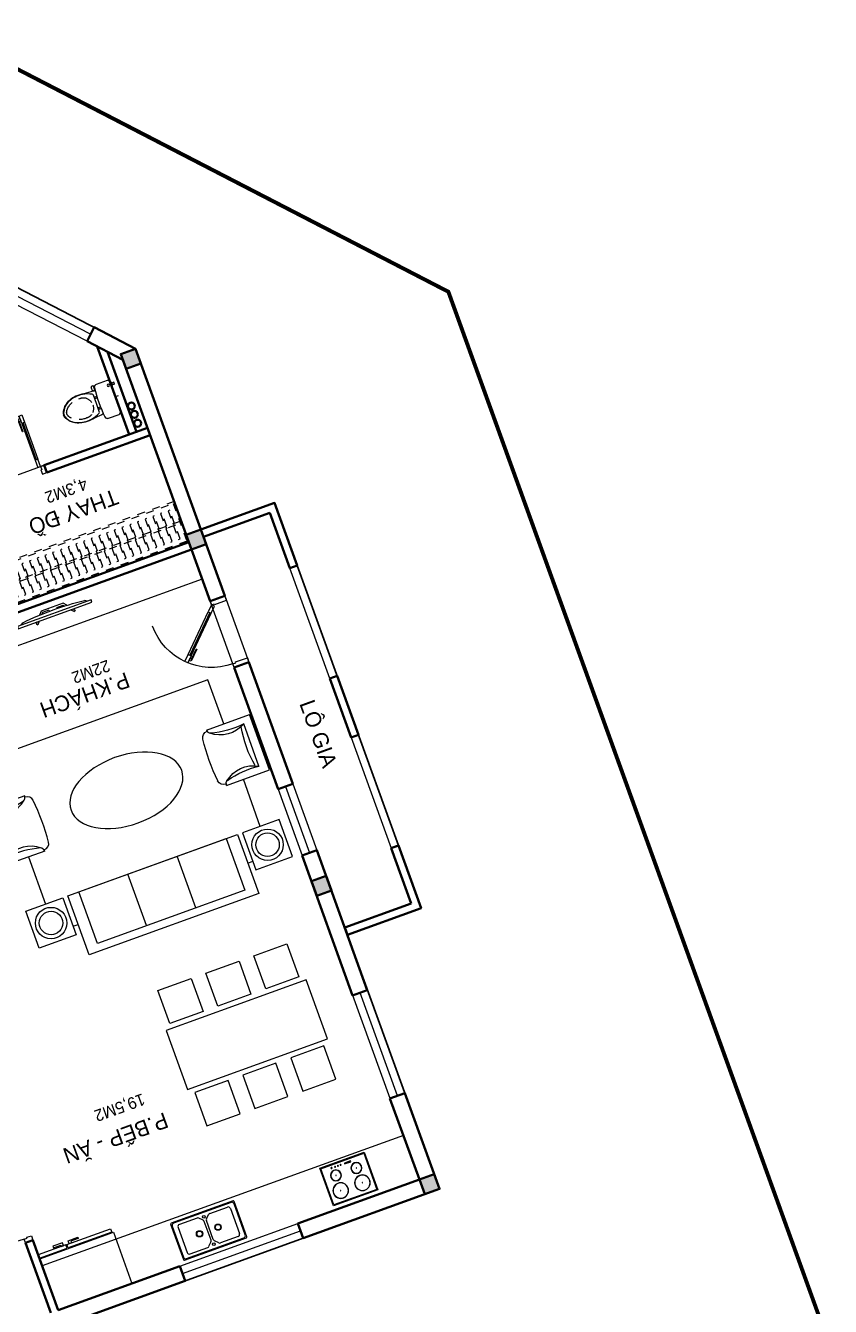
# Model space of a CAD drawing. Header units: metres. Extents: x 568336 to 569219, y 2065964 to 2066430.
# Drawn here: x 568585.85 to 568596.12, y 2066411.39 to 2066427.73 of the extents above; entities that cross this region are included whole.
import ezdxf

# ---------------------------------------------------------------- set-up
doc = ezdxf.new("R2010")
doc.units = ezdxf.units.M
for name, pattern in [('$AUDIT_BAD_LTYPE2', [0]), ('HIDDEN', [0.375, 0.25, -0.125]), ('X-5M-G-MB PHONGNGU$0$HIDDEN2', [0.1875, 0.125, -0.0625]), ('xref-thap C (mb tang 32-2)$0$HIDDEN', [0.375, 0.25, -0.125])]:
    doc.linetypes.add(name, pattern=pattern)
doc.layers.get('0').update_dxf_attribs({"linetype": 'CONTINUOUS'})
doc.layers.add('-AREA', color=2, linetype='CONTINUOUS', plot=False)
for name, color, linetype, lineweight in [('-CONCRETE', 1, 'CONTINUOUS', 35), ('-DIM', 9, 'CONTINUOUS', 13), ('-DOOR', 137, 'CONTINUOUS', 9), ('-FURNITURE', 46, 'CONTINUOUS', 9), ('-HATCH', 8, 'CONTINUOUS', 5), ('-LINE1', 7, 'CONTINUOUS', 18), ('-TEXT', 7, 'CONTINUOUS', 15), ('-WALL', 4, 'CONTINUOUS', 35), ('TEXT25', 2, 'CONTINUOUS', 13)]:
    doc.layers.add(name, color=color, linetype=linetype, lineweight=lineweight)
doc.layers.add('-RANH GIOI LO DAT', color=12, linetype='CONTINUOUS')
doc.styles.add('SVN_AVO_thuong', font='')
doc.styles.add('T1', font='', dxfattribs={"height": 200})
doc.styles.add('vnavanth', font='', dxfattribs={"width": 0.8})
doc.styles.get('SVN_AVO_thuong').set_extended_font_data('SVN-Avo')
doc.styles.get('T1').set_extended_font_data('VNgeometric Light')
doc.styles.get('vnavanth').set_extended_font_data('.VnAvantH')

# ---------------------------------------------------------------- blocks, each defined once
blk = doc.blocks.new('*U225')
at = {"linetype": 'X-5M-G-MB PHONGNGU$0$HIDDEN2'}
for points in [[(0, 600), (0, 0), (3273, 0), (3273, 600)], [(3253, 580), (3253, 20), (20, 20), (20, 580)], [(3253, 287), (3253, 313), (20, 313), (20, 287)], [(114, 319), (109, 319), (109, 280), (114, 280)], [(228, 319), (223, 319), (223, 280), (228, 280)], [(342, 319), (337, 319), (337, 280), (342, 280)], [(456, 319), (451, 319), (451, 280), (456, 280)], [(570, 319), (565, 319), (565, 280), (570, 280)], [(684, 319), (679, 319), (679, 280), (684, 280)], [(798, 319), (793, 319), (793, 280), (798, 280)], [(912, 319), (907, 319), (907, 280), (912, 280)], [(1026, 319), (1021, 319), (1021, 280), (1026, 280)], [(1140, 319), (1135, 319), (1135, 280), (1140, 280)], [(1254, 319), (1249, 319), (1249, 280), (1254, 280)], [(1368, 319), (1363, 319), (1363, 280), (1368, 280)], [(1482, 319), (1477, 319), (1477, 280), (1482, 280)], [(1596, 319), (1591, 319), (1591, 280), (1596, 280)], [(1710, 319), (1705, 319), (1705, 280), (1710, 280)], [(1824, 319), (1819, 319), (1819, 280), (1824, 280)], [(1938, 319), (1933, 319), (1933, 280), (1938, 280)], [(2052, 319), (2047, 319), (2047, 280), (2052, 280)], [(2166, 319), (2161, 319), (2161, 280), (2166, 280)], [(2280, 319), (2275, 319), (2275, 280), (2280, 280)], [(2394, 319), (2389, 319), (2389, 280), (2394, 280)], [(2508, 319), (2503, 319), (2503, 280), (2508, 280)], [(2622, 319), (2617, 319), (2617, 280), (2622, 280)], [(2736, 319), (2731, 319), (2731, 280), (2736, 280)], [(2850, 319), (2845, 319), (2845, 280), (2850, 280)], [(2964, 319), (2959, 319), (2959, 280), (2964, 280)], [(3078, 319), (3073, 319), (3073, 280), (3078, 280)], [(3192, 319), (3187, 319), (3187, 280), (3192, 280)]]:
    blk.add_lwpolyline(points, close=True, dxfattribs=at)
for points in [[(122, 313), (122, 515), (100, 515), (100, 313)], [(236, 313), (236, 515), (214, 515), (214, 313)], [(350, 313), (350, 515), (328, 515), (328, 313)], [(464, 313), (464, 515), (442, 515), (442, 313)], [(578, 313), (578, 515), (556, 515), (556, 313)], [(692, 313), (692, 515), (670, 515), (670, 313)], [(806, 313), (806, 515), (784, 515), (784, 313)], [(920, 313), (920, 515), (898, 515), (898, 313)], [(1034, 313), (1034, 515), (1012, 515), (1012, 313)], [(1148, 313), (1148, 515), (1126, 515), (1126, 313)], [(1262, 313), (1262, 515), (1240, 515), (1240, 313)], [(1376, 313), (1376, 515), (1354, 515), (1354, 313)], [(1490, 313), (1490, 515), (1468, 515), (1468, 313)], [(1604, 313), (1604, 515), (1582, 515), (1582, 313)], [(1718, 313), (1718, 515), (1696, 515), (1696, 313)], [(1832, 313), (1832, 515), (1810, 515), (1810, 313)], [(1946, 313), (1946, 515), (1924, 515), (1924, 313)], [(2060, 313), (2060, 515), (2038, 515), (2038, 313)], [(2174, 313), (2174, 515), (2152, 515), (2152, 313)], [(2288, 313), (2288, 515), (2266, 515), (2266, 313)], [(2402, 313), (2402, 515), (2380, 515), (2380, 313)], [(2516, 313), (2516, 515), (2494, 515), (2494, 313)], [(2630, 313), (2630, 515), (2608, 515), (2608, 313)], [(2744, 313), (2744, 515), (2722, 515), (2722, 313)], [(2858, 313), (2858, 515), (2836, 515), (2836, 313)], [(2972, 313), (2972, 515), (2950, 515), (2950, 313)], [(3086, 313), (3086, 515), (3064, 515), (3064, 313)], [(3200, 313), (3200, 515), (3178, 515), (3178, 313)], [(100, 287), (100, 92), (122, 92), (122, 287)], [(214, 287), (214, 92), (236, 92), (236, 287)], [(328, 287), (328, 92), (350, 92), (350, 287)], [(442, 287), (442, 92), (464, 92), (464, 287)], [(556, 287), (556, 92), (578, 92), (578, 287)], [(670, 287), (670, 92), (692, 92), (692, 287)], [(784, 287), (784, 92), (806, 92), (806, 287)], [(898, 287), (898, 92), (920, 92), (920, 287)], [(1012, 287), (1012, 92), (1034, 92), (1034, 287)], [(1126, 287), (1126, 92), (1148, 92), (1148, 287)], [(1240, 287), (1240, 92), (1262, 92), (1262, 287)], [(1354, 287), (1354, 92), (1376, 92), (1376, 287)], [(1468, 287), (1468, 92), (1490, 92), (1490, 287)], [(1582, 287), (1582, 92), (1604, 92), (1604, 287)], [(1696, 287), (1696, 92), (1718, 92), (1718, 287)], [(1810, 287), (1810, 92), (1832, 92), (1832, 287)], [(1924, 287), (1924, 92), (1946, 92), (1946, 287)], [(2038, 287), (2038, 92), (2060, 92), (2060, 287)], [(2152, 287), (2152, 92), (2174, 92), (2174, 287)], [(2266, 287), (2266, 92), (2288, 92), (2288, 287)], [(2380, 287), (2380, 92), (2402, 92), (2402, 287)], [(2494, 287), (2494, 92), (2516, 92), (2516, 287)], [(2608, 287), (2608, 92), (2630, 92), (2630, 287)], [(2722, 287), (2722, 92), (2744, 92), (2744, 287)], [(2836, 287), (2836, 92), (2858, 92), (2858, 287)], [(2950, 287), (2950, 92), (2972, 92), (2972, 287)], [(3064, 287), (3064, 92), (3086, 92), (3086, 287)], [(3178, 287), (3178, 92), (3200, 92), (3200, 287)]]:
    blk.add_lwpolyline(points, dxfattribs=at)
blk = doc.blocks.new('A$C14986441')
at = {"ltscale": 3}
for p, q in [((-250, 420), (-250, -420)), ((240, 430), (-240, 430)), ((170, 355), (-170, 355)), ((250, -420), (250, 420)), ((-200, 325), (-200, 87)), ((200, 87), (200, 325)), ((-191, 66), (-149, 24)), ((-128, 15), (128, 15)), ((149, 24), (191, 66)), ((-200, -325), (-200, -87)), ((-191, -66), (-149, -24)), ((-128, -15), (128, -15)), ((149, -24), (191, -66)), ((200, -87), (200, -325)), ((-240, -430), (240, -430)), ((170, -355), (-170, -355))]:
    blk.add_line(p, q, dxfattribs=at)
blk.add_lwpolyline([(240, -390), (240, 390, 0.414214), (210, 420), (-210, 420, 0.414214), (-240, 390), (-240, -390, 0.414214), (-210, -420), (210, -420, 0.414214)], format="xyb", close=True, dxfattribs=at)
for centre, radius in [((0, 125), 40), ((-186, 0), 17.5), ((0, 125), 35), ((185, 0), 17.5), ((0, -125), 40), ((0, -125), 35)]:
    blk.add_circle(centre, radius, dxfattribs=at)
for centre, radius, start, end in [((-240, 420), 10, 90, 180), ((-170, 325), 30, 90, 180), ((170, 325), 30, 0, 90), ((240, 420), 10, 0, 90), ((-170, 87), 30, 180, 225), ((-128, 45), 30, 225, 270), ((128, 45), 30, 270, 315), ((170, 87), 30, 315, 0), ((-170, -87), 30, 135, 180), ((-128, -45), 30, 90, 135), ((128, -45), 30, 45, 90), ((170, -87), 30, 0, 45), ((-170, -325), 30, 180, 270), ((170, -325), 30, 270, 0), ((-240, -420), 10, 180, 270), ((240, -420), 10, 270, 0)]:
    blk.add_arc(centre, radius, start, end, dxfattribs=at)
blk = doc.blocks.new('A$C55AD6C8F')
at = {"ltscale": 3}
for p, q in [((-750, 624), (-750, 1000)), ((-750, 1000), (-704, 1000)), ((-704, 1000), (-704, 624)), ((0, 1000), (-695, 1000)), ((-695, 1000), (-695, 0)), ((0, 0), (0, 1000)), ((-704, 624), (-750, 624)), ((-750, 613), (-750, 18)), ((-704, 613), (-750, 613)), ((-704, 18), (-704, 613)), ((-750, 18), (-704, 18)), ((-695, 0), (0, 0))]:
    blk.add_line(p, q, dxfattribs=at)
at = {"ltscale": 3, "elevation": 0}
for points in [[(-750, 688), (-750, 657), (-790, 657), (-790, 788), (-771, 788), (-771, 688)], [(-750, 549), (-750, 580), (-790, 580), (-790, 449), (-771, 449), (-771, 549)]]:
    blk.add_lwpolyline(points, close=True, dxfattribs=at)
blk = doc.blocks.new('A$C23F441E4')
at = {"ltscale": 3}
blk.add_lwpolyline([(-300, 0), (-300, -510), (300, -510), (300, 0), (-300, 0)], dxfattribs=at)
for points in [[(-290, -10), (-290, -500), (290, -500), (290, -10)], [(-100, -46), (-15, -46), (-15, -56), (-100, -56)]]:
    blk.add_lwpolyline(points, close=True, dxfattribs=at)
for centre, radius in [((-139, -156), 70), ((-139, -156), 67), ((-139, -156), 2), ((37, -48), 6.6), ((74, -48), 6.6), ((139, -156), 70), ((139, -156), 67), ((112, -48), 6.6), ((139, -156), 2), ((160, -48), 6.6), ((-147, -359), 100), ((-147, -359), 97), ((147, -359), 100), ((147, -359), 97), ((-147, -359), 2), ((147, -359), 2)]:
    blk.add_circle(centre, radius, dxfattribs=at)
blk = doc.blocks.new('XR.MB.LM123$0$tvi 1')
blk.add_lwpolyline([(29, 0), (29, -1000), (0, -1000), (0, 0)], close=True)
for points in [[(29, -50), (52, -81)], [(-24, -236), (-39, -252)], [(0, -285), (-39, -252)], [(0, -256), (-24, -236)], [(70, -315), (111, -350), (111, -650), (70, -685)], [(89, -446), (89, -360), (71, -345)], [(89, -446), (73, -446)], [(89, -554), (89, -640), (71, -655)], [(89, -554), (73, -554)], [(0, -715), (-39, -748)], [(-24, -764), (-39, -748)], [(0, -744), (-24, -764)], [(29, -950), (52, -919)]]:
    blk.add_lwpolyline(points)
blk.add_arc((-4025, -500), 4099, 354.1311, 5.8689)
blk = doc.blocks.new('ghe11asdsdsdsd')
at = {"layer": '-FURNITURE', "ltscale": 5}
for p, q in [((-454, 642), (-454, -60)), ((447, 643), (445, -59)), ((339, 75), (-348, 74)), ((445, -59), (-454, -60))]:
    blk.add_line(p, q, dxfattribs=at)
for centre, radius, start, end in [((-557, 172), 481, 73.628, 77.6744), ((-330, 640), 103, 97.7909, 180.472), ((-435, 586), 50, 17.2905, 73.628), ((-753, 311), 469, 329.603, 39.8271), ((-1717, 235), 1379, 353.2677, 15.3477), ((14, -3057), 3816, 85.1505, 95.3732), ((745, 311), 469, 140.0382, 210.2652), ((1709, 233), 1379, 164.5193, 186.6002), ((322, 644), 103, 359.5522, 82.2333), ((428, 586), 50, 106.2084, 162.5459), ((548, 172), 481, 102.162, 106.2084), ((-1, -1576), 1730, 79.6029, 100.5814)]:
    blk.add_arc(centre, radius, start, end, dxfattribs=at)
blk = doc.blocks.new('GHE600')
at = {"layer": '-FURNITURE'}
for p, q in [((269950, 8710), (270650, 8710)), ((269950, 8043), (270650, 8043))]:
    blk.add_line(p, q, dxfattribs=at)
for points in [[(270146, 9595), (270146, 10095), (270646, 10095), (270646, 9595)], [(269850, 9526), (270650, 9526), (270650, 7226), (269850, 7226)], [(269950, 9376), (270650, 9376), (270650, 7376), (269950, 7376)], [(270146, 7158), (270146, 6658), (270646, 6658), (270646, 7158)]]:
    blk.add_lwpolyline(points, close=True, dxfattribs=at)
at = {"layer": '-FURNITURE', "elevation": 0}
for points in [[(271287, 9830), (270646, 9832)], [(272038, 6909), (272634, 6908), (272634, 9823), (272038, 9826)], [(270262, 9595), (270262, 9526)], [(270262, 7226), (270262, 7158)], [(270646, 6917), (271287, 6913)]]:
    blk.add_lwpolyline(points, dxfattribs=at)
at = {"layer": '-FURNITURE'}
for centre, radius in [((270396, 9845), 200), ((270396, 9845), 150), ((270396, 6908), 200), ((270396, 6908), 150)]:
    blk.add_circle(centre, radius, dxfattribs=at)
at = {"layer": '-FURNITURE', "extrusion": (0, 0, -1)}
blk.add_ellipse((271662, 8365), major_axis=(0, 750), ratio=0.589994, dxfattribs=at)
at = {"layer": '-FURNITURE', "zscale": 0.83397927038413}
for p, xscale, yscale, rotation in [((271659, 10145, 0), 0.83397927038413, 0.83397927038413, 179.9447021404027), ((271659, 6608, 0), -0.8339792703841301, 0.8339792703841301, 0.05529785959737722)]:
    blk.add_blockref('ghe11asdsdsdsd', p, dxfattribs=dict(at, xscale=xscale, yscale=yscale, rotation=rotation))
blk = doc.blocks.new('*U174')
at = {"linetype": '$AUDIT_BAD_LTYPE2'}
for p, q in [((135, 57), (559, 481)), ((573, 467), (149, 42))]:
    blk.add_line(p, q, dxfattribs=at)
for points in [[(547, 497), (121, 71)], [(545, 495), (573, 467), (644, 537), (616, 566), (545, 495)], [(121, 71), (149, 42), (78, -28), (50, 0), (121, 71)]]:
    blk.add_lwpolyline(points)
for points in [[(519, 372), (639, 492), (619, 512), (599, 492), (615, 476), (515, 376)], [(0, 0), (50, 0), (50, -40), (60, -40), (60, -199), (0, -199)], [(900, 0), (850, 0), (850, -40), (840, -40), (840, -199), (900, -199)]]:
    blk.add_lwpolyline(points, close=True)
at = {"linetype": '$AUDIT_BAD_LTYPE2', "ltscale": 0.3}
blk.add_arc((50, 0), 800, 0, 90, dxfattribs=at)
blk = doc.blocks.new('A$C18251349')
at = {"layer": '-LINE1'}
for points in [[(900, 4650), (1000, 4650), (1000, 3150), (900, 3150)], [(1000, 2350), (900, 2350), (900, 850), (1000, 850)]]:
    blk.add_lwpolyline(points, close=True, dxfattribs=at)
at = {"layer": '-WALL'}
for p, q in [((0, 5500), (1000, 5500)), ((0, 5500), (0, 5400)), ((0, 5400), (900, 5400)), ((900, 4650), (900, 5400)), ((1000, 4650), (1000, 5500)), ((900, 4650), (1000, 4650)), ((1000, 4650), (910, 4650)), ((900, 3150), (1000, 3150)), ((900, 3150), (900, 2350)), ((1000, 3150), (1000, 2350)), ((900, 2350), (1000, 2350)), ((900, 850), (1000, 850)), ((900, 850), (900, 100)), ((1000, 850), (1000, 0)), ((900, 100), (0, 100)), ((0, 100), (0, 0)), ((0, 0), (1000, 0))]:
    blk.add_line(p, q, dxfattribs=at)
blk = doc.blocks.new('A$C2896516a')
for points in [[(75, 1386), (525, 1386), (525, 1836), (75, 1836), (75, 1386)], [(725, 1386), (1175, 1386), (1175, 1836), (725, 1836), (725, 1386)], [(1375, 1386), (1825, 1386), (1825, 1836), (1375, 1836), (1375, 1386)], [(75, 450), (525, 450), (525, 0), (75, 0), (75, 450)], [(725, 450), (1175, 450), (1175, 0), (725, 0), (725, 450)], [(1375, 450), (1825, 450), (1825, 0), (1375, 0), (1375, 450)]]:
    blk.add_lwpolyline(points)
blk.add_lwpolyline([(0, 518), (1900, 518), (1900, 1318), (0, 1318)], close=True)
blk = doc.blocks.new('A$C18091ED7')
for p, q in [((0, -42), (0, 0)), ((146, -27), (179, -27)), ((146, -27), (146, -30)), ((146, -30), (166, -30)), ((153, -37), (146, -30)), ((152, 0), (152, -27)), ((152, 0), (179, 0)), ((153, -37), (166, -37)), ((153, -40), (153, -37)), ((153, -40), (178, -40)), ((153, -40), (178, -40)), ((153, -40), (153, -42)), ((185, -30), (166, -30)), ((178, -37), (166, -37)), ((185, -30), (178, -37)), ((178, -37), (178, -40)), ((178, -40), (178, -42)), ((179, 0), (179, -27)), ((179, -27), (185, -27)), ((185, -27), (185, -30)), ((-83, -267), (-83, -300)), ((-83, -278), (-83, -288)), ((-61, -290), (-83, -290)), ((-63, -265), (-81, -265)), ((-61, -267), (-61, -300)), ((61, -267), (61, -300)), ((61, -290), (83, -290)), ((63, -265), (81, -265)), ((83, -267), (83, -300)), ((83, -278), (83, -288)), ((165, -262), (165, -290)), ((168, -260), (228, -260)), ((168, -292), (207, -292)), ((231, -274), (231, -262))]:
    blk.add_line(p, q)
for points in [[(230, -219, -0.137407), (225, -235), (222, -241, -0.236081), (198, -255, -0.051961), (-198, -255, -0.236081), (-222, -241), (-225, -235, -0.137407), (-230, -219), (-230, -72, -0.198912), (-226, -63), (-209, -46, -0.198912), (-200, -42), (0, -42), (200, -42, -0.198912), (209, -46), (226, -63, -0.198912), (230, -72)], [(144, -619, -0.212405), (26, -734, -0.027685), (-1, -739, -0.022279), (-26, -734, -0.212405), (-144, -619, -0.142796), (-167, -428, -0.093005), (-128, -309, -0.256439), (-111, -300), (0, -300), (111, -300, -0.256439), (128, -309, -0.093005), (167, -428, -0.142796)]]:
    blk.add_lwpolyline(points, format="xyb", close=True)
at = {"linetype": 'xref-thap C (mb tang 32-2)$0$HIDDEN', "ltscale": 100}
blk.add_lwpolyline([(61, -669, -0.199031), (0, -699, -0.199031), (-61, -669, -0.218924), (-132, -478, -0.153791), (-112, -404, -0.236701), (0, -348, -0.236701), (112, -404, -0.153791), (132, -478, -0.218924)], format="xyb", close=True, dxfattribs=at)
blk.add_circle((166, -78), 13.9)
for centre, radius, start, end in [((-81, -267), 1.98, 90, 180), ((-63, -267), 1.98, 0, 90), ((63, -267), 1.98, 90, 180), ((81, -267), 1.98, 0, 90), ((168, -262), 2.47, 90, 180), ((168, -290), 2.47, 180, 270), ((207, -277), 15.5, 270, 306.4659), ((168, -225), 80.1, 306.4659, 320.3123), ((228, -274), 2.47, 320.3123, 0)]:
    blk.add_arc(centre, radius, start, end)
for points in [[(-156, -259), (-157, -267), (-164, -328), (-169, -385), (-184, -528), (-136, -679), (-50, -735), (-20, -741), (0, -744)], [(156, -259), (157, -267), (164, -328), (169, -385), (184, -528), (136, -679), (50, -735), (20, -741), (0, -744)]]:
    blk.add_open_spline(points, degree=3, knots=[130.613938, 130.613938, 130.613938, 130.613938, 152.852109, 311.129351, 417.703951, 561.383393, 697.692632, 710.812262, 710.812262, 710.812262, 710.812262])
blk = doc.blocks.new('*U18')
at = {"linetype": '$AUDIT_BAD_LTYPE2'}
for p, q in [((70, 100), (70, 600)), ((90, 600), (90, 100))]:
    blk.add_line(p, q, dxfattribs=at)
for points in [[(50, 600), (90, 600), (90, 700), (50, 700), (50, 600)], [(50, 603), (50, 100)], [(50, 100), (90, 100), (90, 0), (50, 0), (50, 100)]]:
    blk.add_lwpolyline(points)
for points in [[(118, 495), (118, 664), (90, 664), (90, 636), (113, 636), (113, 495)], [(0, 0), (50, 0), (50, -40), (60, -40), (60, -100), (0, -100)], [(800, 0), (750, 0), (750, -40), (740, -40), (740, -100), (800, -100)]]:
    blk.add_lwpolyline(points, close=True)
at = {"linetype": '$AUDIT_BAD_LTYPE2', "ltscale": 0.3}
blk.add_arc((50, 0), 700, 0, 90, dxfattribs=at)
blk = doc.blocks.new('A$C5C575821')
at = {"layer": '-CONCRETE'}
h = blk.add_hatch(color=256, dxfattribs=at)
h.dxf.hatch_style = 1
h.paths.add_polyline_path([(0, 200), (0, 0), (200, 0), (200, 200)])
blk.add_lwpolyline([(0, 0), (200, 0), (200, 200), (0, 200)], close=True, dxfattribs=at)
blk = doc.blocks.new('M36-T2')
at = {"layer": '-AREA'}
blk.add_lwpolyline([(197677, -1285540), (204677, -1285540), (204677, -1299899), (201875, -1299899), (201872, -1298695), (199300, -1298695), (197677, -1296942), (197676, -1294490), (196677, -1294490), (196677, -1288990), (197677, -1288990)], close=True, dxfattribs=at)
at = {"layer": '-CONCRETE'}
for centre in [(197976, -1296039), (197976, -1296159), (197976, -1296272)]:
    blk.add_circle(centre, 45, dxfattribs=at)
at = {"layer": '-DOOR'}
for p, q in [((197679, -1286840), (197679, -1288240)), ((197779, -1286840), (197779, -1288240)), ((197878, -1286840), (197878, -1288240)), ((197677, -1291039), (197677, -1290139)), ((197777, -1291039), (197777, -1290139)), ((197877, -1291039), (197877, -1290139))]:
    blk.add_line(p, q, dxfattribs=at)
for points in [[(199527, -1285540), (201127, -1285540), (201127, -1285740), (199527, -1285740)], [(198227, -1297242), (199042, -1298123), (198895, -1298259), (198080, -1297378)]]:
    blk.add_lwpolyline(points, close=True, dxfattribs=at)
for points in [[(201127, -1285640), (199527, -1285640)], [(200077, -1295940), (199277, -1295940)], [(198154, -1297310), (198969, -1298191)]]:
    blk.add_lwpolyline(points, dxfattribs=at)
at = {"layer": '-FURNITURE'}
blk.add_line((197877, -1286340), (202777, -1286340), dxfattribs=at)
at = {"layer": '-FURNITURE', "elevation": 0}
blk.add_lwpolyline([(197877, -1293889), (201258, -1293890), (201258, -1294290), (197877, -1294290)], close=True, dxfattribs=at)
at = {"layer": '-HATCH', "elevation": 0}
blk.add_lwpolyline([(197677, -1292689), (197877, -1292689), (197877, -1293589), (197677, -1293589)], close=True, dxfattribs=at)
at = {"layer": '-RANH GIOI LO DAT', "linetype": 'HIDDEN', "ltscale": 10, "const_width": 50}
blk.add_lwpolyline([(193677, -1296268), (198662, -1301654), (204677, -1302120), (204677, -1282035), (193677, -1282035)], close=True, dxfattribs=at)
at = {"layer": '-WALL'}
for p, q in [((199527, -1285540), (197677, -1285540)), ((197677, -1285540), (197679, -1286840)), ((199527, -1285740), (199527, -1285540)), ((203057, -1285540), (201127, -1285540)), ((201127, -1285740), (201127, -1285540)), ((199527, -1285740), (197877, -1285740)), ((197877, -1285740), (197879, -1286840)), ((202777, -1285740), (201127, -1285740)), ((202777, -1286690), (202777, -1285740)), ((202877, -1286690), (202877, -1285740)), ((202877, -1286690), (202777, -1286690)), ((197879, -1286840), (197679, -1286840)), ((197680, -1288240), (197677, -1290139)), ((197880, -1288240), (197680, -1288240)), ((197880, -1288240), (197877, -1290139)), ((197677, -1290139), (197877, -1290139)), ((197677, -1292689), (197677, -1291039)), ((197677, -1291039), (197877, -1291039)), ((197877, -1292689), (197877, -1291039)), ((197877, -1292689, 0), (197677, -1292689, 0)), ((197677, -1293589), (197677, -1296942)), ((197877, -1293589, 0), (197677, -1293589, 0)), ((197877, -1293589), (197877, -1294290)), ((201577, -1294290), (197877, -1294290)), ((197877, -1294390), (197877, -1296864)), ((201577, -1294390), (197877, -1294390)), ((199277, -1295840), (197877, -1295840)), ((199277, -1295940), (197877, -1295940)), ((198080, -1297378), (197677, -1296942)), ((198227, -1297242), (197877, -1296864))]:
    blk.add_line(p, q, dxfattribs=at)
for points in [[(199277, -1295940), (199277, -1295840)], [(198027, -1297026), (198027, -1295940)], [(198127, -1297134), (198127, -1295940)], [(198080, -1297378), (198227, -1297242)]]:
    blk.add_lwpolyline(points, dxfattribs=at)
at = {"layer": '-DOOR', "xscale": -1}
for name, p, rotation in [('*U18', (202877, -1287490), 270), ('*U174', (197876, -1293589, 0), 270), ('*U18', (199277, -1295940), 180)]:
    blk.add_blockref(name, p, dxfattribs=dict(at, rotation=rotation))
at = {"layer": '-DOOR', "rotation": 270}
blk.add_blockref('GHE600', (191338, -1020021), dxfattribs=at)
at = {"layer": '-FURNITURE', "xscale": -1}
for name, p, rotation in [('A$C55AD6C8F', (201777, -1285740), 270), ('A$C23F441E4', (198722, -1286308), 180), ('A$C18091ED7', (198085, -1296455), 90)]:
    blk.add_blockref(name, p, dxfattribs=dict(at, rotation=rotation))
at = {"layer": '-FURNITURE', "rotation": 270}
blk.add_blockref('A$C14986441', (200626, -1286043), dxfattribs=at)
at = {"layer": '-FURNITURE'}
blk.add_blockref('A$C2896516a', (198369, -1289144), dxfattribs=at)
at = {"layer": '-FURNITURE', "extrusion": (0, 0, -1), "rotation": 269.9963102775916}
blk.add_blockref('XR.MB.LM123$0$tvi 1', (-199300, -1294091), dxfattribs=at)
at = {"layer": '-FURNITURE', "extrusion": (0, 0, -1), "xscale": -0.916666666665974, "yscale": 0.916666666665974, "zscale": -0.916666666665974}
blk.add_blockref('*U225', (-197877, -1294940), dxfattribs=at)
at = {"layer": '-WALL'}
for p in [(197677, -1285740), (197677, -1289790), (197677, -1294490), (197677, -1296942)]:
    blk.add_blockref('A$C5C575821', p, dxfattribs=at)
at = {"layer": '-WALL', "xscale": -1}
blk.add_blockref('A$C18251349', (197677, -1294490), dxfattribs=at)
at = {"layer": '-TEXT', "color": 2, "style": 'vnavanth'}
for s, p in [('p.kh¸ch', (199194, -1293106, 0)), ('thay ®å', (198536, -1295353))]:
    blk.add_text(s, height=200, dxfattribs=at).set_placement(p)
at = {"layer": 'TEXT25'}
for s, height, rotation, style, p in [('P.BẾP - ĂN', 200, 360, 'SVN_AVO_thuong', (200643, -1287656)), ('19,5M2', 150, 0, 'T1', (200826, -1287979)), ('LÔ GIA', 200, 90, 'SVN_AVO_thuong', (197254, -1291975)), ('22M2', 150, 360, 'T1', (199362, -1293334, 0)), ('4,3M2', 150, 360, 'T1', (198845, -1295613))]:
    blk.add_text(s, height=height, rotation=rotation, dxfattribs=dict(at, style=style)).set_placement(p)

msp = doc.modelspace()

# ---------------------------------------------------------------- block references
at = {"layer": '-DIM', "xscale": 0.001, "yscale": 0.001, "zscale": 0.001, "rotation": 199.8842788573445}
msp.add_blockref('M36-T2', (569214.263, 2065271.22), dxfattribs=at)

doc.saveas('drawing.dxf')
